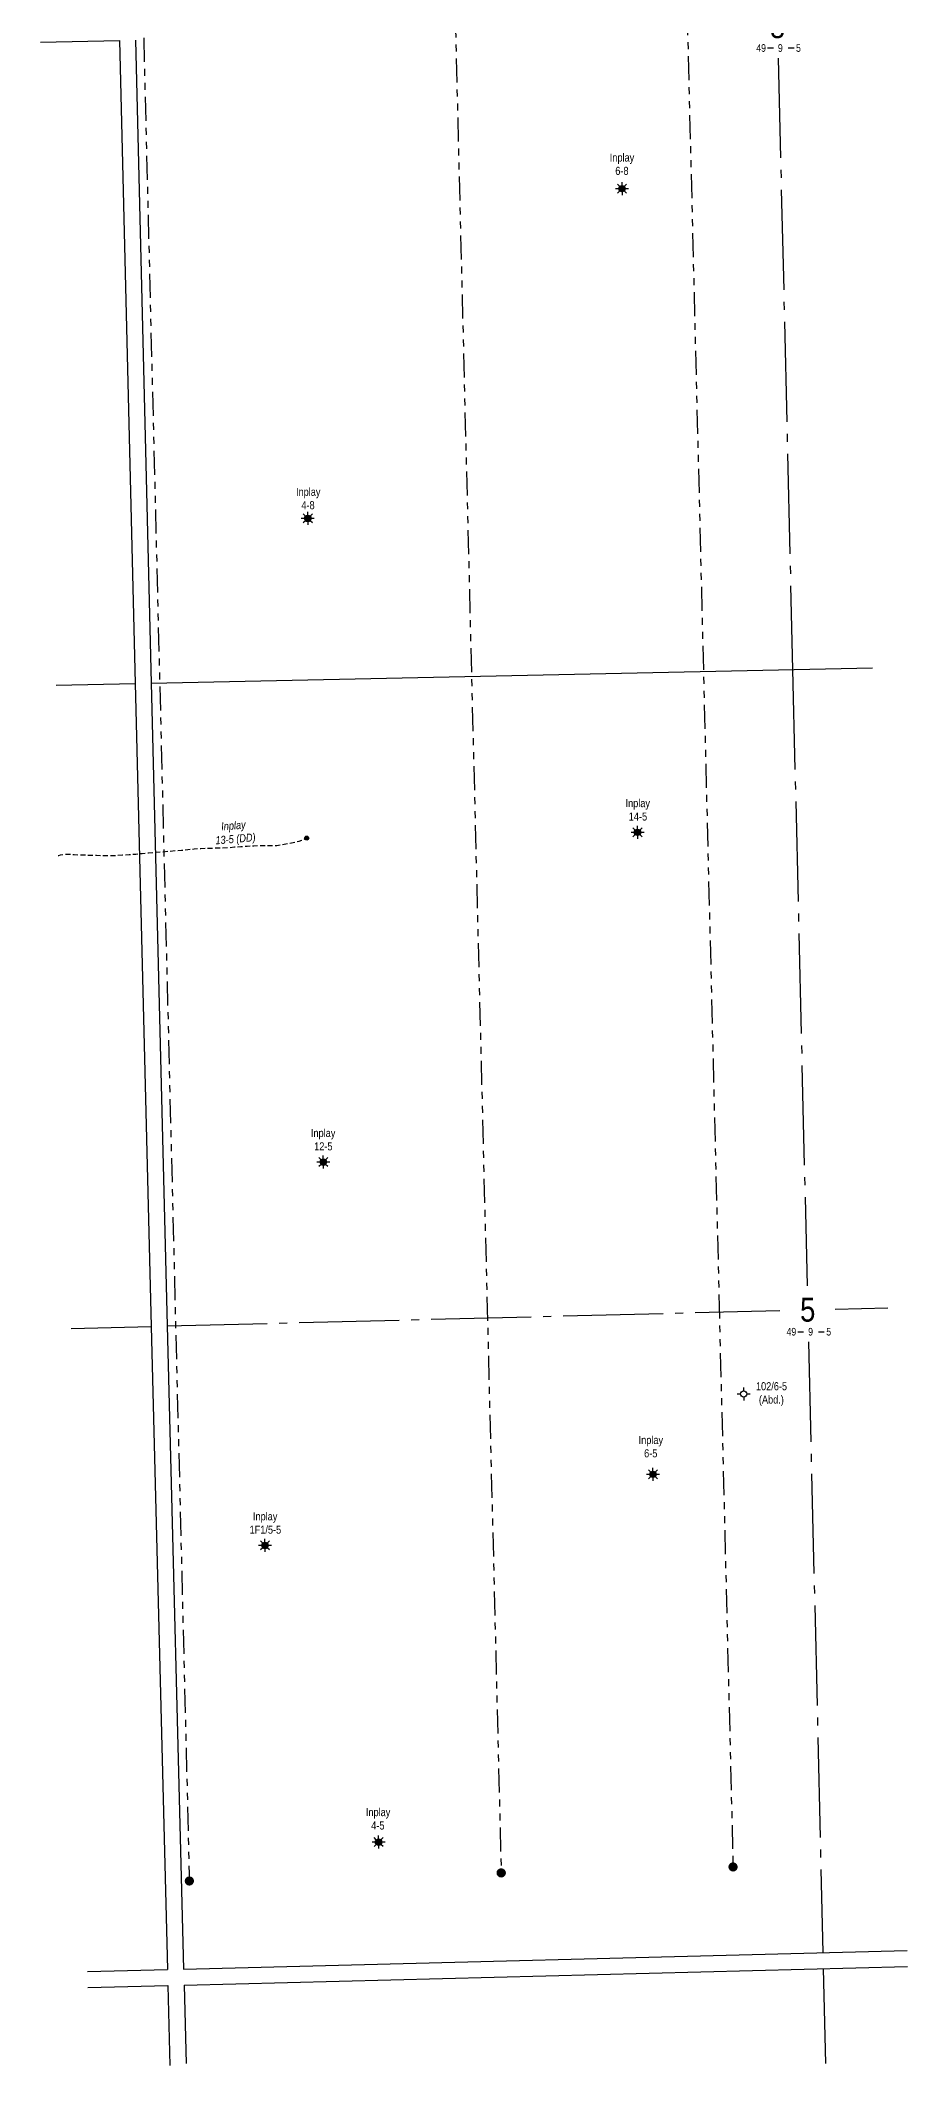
# Model space of a CAD drawing. Extents: x 606063 to 618175, y 5894688 to 5903993.
# Drawn here: x 613833 to 614917, y 5894925 to 5897457 of the extents above; entities that cross this region are included whole.
import ezdxf
from ezdxf.enums import TextEntityAlignment as Align

# ---------------------------------------------------------------- set-up
doc = ezdxf.new("R2010")
doc.units = 0
doc.header["$LTSCALE"] = 5
for name, pattern in [('DASHED1', [0.375, 0.25, -0.125]), ('foc-DOT', [1, 0.2, -0.8]), ('foc-DRILLPATH', [14.75, 6, -1.75, 1.75, -1.75, 1.75, -1.75]), ('foc-QUARTERLINE', [33, 25, -3, 2, -3])]:
    doc.linetypes.add(name, pattern=pattern)
for name, color, linetype in [('10', 1, 'Continuous'), ('9', 3, 'Continuous'), ('ABADATA-DRILL-T', 8, 'Continuous'), ('C-WS-S', 13, 'Continuous'), ('DETAIL-HZ-Existing', 8, 'foc-DOT'), ('DRILL-T', 8, 'Continuous'), ('L-MON', 1, 'Continuous'), ('L-QSEC', 8, 'foc-QUARTERLINE'), ('L-SEC', 7, 'Continuous'), ('L-SECLBL', 7, 'Continuous'), ('P-PDRILLPATH', 12, 'foc-DRILLPATH')]:
    doc.layers.add(name, color=color, linetype=linetype)
doc.styles.add('80L', font='ARIALN.TTF', dxfattribs={"height": 10})
doc.styles.add('SIMPLEX', font='ARIALN.TTF')

# ---------------------------------------------------------------- blocks, each defined once
blk = doc.blocks.new('plbh')
at = {"layer": 'L-MON'}
h = blk.add_hatch(color=255, dxfattribs=at)
h.dxf.hatch_style = 1
edge = h.paths.add_edge_path()
edge.add_arc((0, 0), 1.16, 0, 360)
h = blk.add_hatch(color=256, dxfattribs=at)
h.dxf.hatch_style = 1
h.paths.add_polyline_path([(-0.96, 0, 1), (0.96, 0, 1)])
h.paths.add_polyline_path([(0.91, 0, -1), (-0.91, 0, -1)], flags=16)
h.paths.add_polyline_path([(0.45, 0, -1), (-0.45, 0, -1)], flags=0)
h = blk.add_hatch(color=256, dxfattribs=at)
h.dxf.hatch_style = 1
h.paths.add_polyline_path([(-0.45, 0, 1), (0.45, 0, 1)])
h.paths.add_polyline_path([(0.4, 0, -1), (-0.4, 0, -1)], flags=16)
at = {"layer": 'L-MON', "color": 240}
for radius in [0.96, 0.91, 0.45, 0.4]:
    blk.add_circle((0, 0), radius, dxfattribs=at)
blk = doc.blocks.new('GAS')
h = blk.add_hatch(color=255)
h.dxf.hatch_style = 1
edge = h.paths.add_edge_path()
edge.add_arc((0, 0), 0.9, 0, 360)
for p, q in [((-0.81, 0), (-1.62, 0)), ((-0.57, 0.57), (-1.14, 1.14)), ((0, 0.81), (0, 1.62)), ((0.57, 0.57), (1.14, 1.14)), ((1.62, 0), (0.81, 0)), ((-0.57, -0.57), (-1.14, -1.14)), ((0, -0.81), (0, -1.62)), ((1.14, -1.14), (0.57, -0.57))]:
    blk.add_line(p, q)
blk.add_circle((0, 0), 0.8)
blk = doc.blocks.new('GABD')
for p, q in [((-0.81, 0), (-1.62, 0)), ((0, 0.81), (0, 1.62)), ((1.62, 0), (0.81, 0)), ((0, -0.81), (0, -1.62))]:
    blk.add_line(p, q)
blk.add_circle((0, 0), 0.8)
blk = doc.blocks.new('BH-Existing')
at = {"layer": 'ABADATA-DRILL-T'}
h = blk.add_hatch(color=256, dxfattribs=at)
h.dxf.hatch_style = 1
edge = h.paths.add_edge_path()
edge.add_arc((0, 0), 0.5, 0, 360)
blk.add_circle((0, 0), 0.5, dxfattribs=at)
blk = doc.blocks.new('L-SECLBL')
at = {"layer": '9', "color": 7}
for p, q in [((-5.1, -27.8), (-12.3, -27.8)), ((20.7, -27.8), (13.5, -27.8))]:
    blk.add_line(p, q, dxfattribs=at)
at = {"layer": '10', "color": 2, "style": 'SIMPLEX'}
blk.add_attdef('SEC', text='', height=30, dxfattribs=at).set_placement((0, 0), align=Align.MIDDLE)
at = {"layer": '10', "color": 5, "style": '80L'}
blk.add_attdef('TWP', text='', height=9.5, dxfattribs=at).set_placement((-14.4, -27.4), align=Align.MIDDLE_RIGHT)
blk.add_attdef('RGE', text='', height=9.5, dxfattribs=at).set_placement((3.6, -27.4), align=Align.MIDDLE_CENTER)
blk.add_attdef('MER', text='', height=9.5, dxfattribs=at).set_placement((23.2, -27.4), align=Align.MIDDLE_LEFT)

msp = doc.modelspace()

# ---------------------------------------------------------------- linework, layer by layer
at = {"layer": 'DETAIL-HZ-Existing', "linetype": 'DASHED1', "ltscale": 5, "flags": 128}
msp.add_lwpolyline([(613855.325, 5896438.338), (613855.325, 5896438.338), (613855.335, 5896438.318), (613855.387, 5896438.229), (613855.436, 5896438.28), (613855.614, 5896438.354), (613856.061, 5896438.505), (613858.336, 5896439.16), (613862.568, 5896439.951), (613868.458, 5896440.041), (613875.383, 5896439.506), (613882.444, 5896439.134), (613889.42, 5896438.931), (613896.486, 5896438.779), (613903.282, 5896438.591), (613910.619, 5896438.386), (613918.726, 5896438.229), (613927.355, 5896438.335), (613935.943, 5896438.97), (613944.271, 5896439.579), (613952.53, 5896440.116), (613960.523, 5896440.946), (613968.384, 5896441.824), (613976.413, 5896442.376), (613984.983, 5896442.89), (613993.427, 5896443.702), (614001.581, 5896444.436), (614009.58, 5896445.027), (614017.414, 5896445.774), (614025.288, 5896446.522), (614033.485, 5896447.208), (614042.008, 5896447.591), (614050.827, 5896447.711), (614059.275, 5896447.903), (614067.548, 5896448.29), (614075.535, 5896448.951), (614083.814, 5896449.508), (614091.745, 5896449.968), (614099.774, 5896450.549), (614107.479, 5896450.833), (614114.67, 5896450.905), (614121.663, 5896450.851), (614128.812, 5896450.972), (614134.765, 5896451.784), (614139.96, 5896452.868), (614144.772, 5896453.693), (614149.045, 5896454.445), (614152.966, 5896455.299), (614156.603, 5896456.316), (614159.817, 5896457.433), (614159.946, 5896457.486), (614162.562, 5896458.518), (614164.721, 5896459.44), (614165.958, 5896460)], dxfattribs=at)
at = {"layer": 'L-QSEC', "flags": 128}
for points in [[(613833.283, 5897455.259), (613931.812, 5897457.418)], [(614755.267, 5897435.47), (614773.283, 5896670.727)], [(614773.283, 5896670.727), (614791.436, 5895900.173)], [(613991.705, 5895849.999), (614757.399, 5895869.316)], [(614826.633, 5895871.062), (614892.072, 5895872.713)], [(613871.669, 5895846.97), (613971.599, 5895849.491)], [(614793.084, 5895830.22), (614811.076, 5895066.469)], [(614811.55, 5895046.363), (614814.347, 5894927.627)]]:
    msp.add_lwpolyline(points, dxfattribs=at)
at = {"layer": 'L-SEC'}
for p, q in [((613931.812, 5897457.418), (613951.434, 5896653.347)), ((613951.916, 5897457.908), (613971.538, 5896653.837)), ((613951.427, 5896653.729), (613971.599, 5895849.491)), ((613971.532, 5896654.227), (613991.705, 5895849.999)), ((613971.599, 5895849.491), (613992.005, 5895045.289)), ((613991.705, 5895849.999), (614012.11, 5895045.809)), ((614012.11, 5895045.809), (614916.291, 5895069.19)), ((613892.076, 5895042.705), (613992.005, 5895045.289)), ((614012.62, 5895025.703), (614916.81, 5895049.085)), ((613892.587, 5895022.599), (613992.515, 5895025.183)), ((613992.515, 5895025.183), (613995.05, 5894925.254)), ((614012.62, 5895025.703), (614015.104, 5894927.808))]:
    msp.add_line(p, q, dxfattribs=at)
at = {"layer": 'L-SEC', "flags": 128}
for points in [[(613852.889, 5896651.263), (613951.436, 5896653.347)], [(613971.544, 5896653.772), (614873.222, 5896672.841)]]:
    msp.add_lwpolyline(points, dxfattribs=at)
at = {"layer": 'P-PDRILLPATH', "flags": 128}
for points in [[(614161.423, 5899249.595), (614604.329, 5898987.88), (614698.825, 5895173.561)], [(614148.664, 5899217.02), (613924.781, 5898971.824), (614019.314, 5895155.99)], [(614154.123, 5899230.98), (614314.522, 5898981.033), (614409.033, 5895166.067)]]:
    msp.add_lwpolyline(points, dxfattribs=at)

# ---------------------------------------------------------------- block references
at = {"layer": 'ABADATA-DRILL-T', "xscale": 4.998076550000011, "yscale": 4.998076550000011, "zscale": 4.998076550000011}
msp.add_blockref('BH-Existing', (614165.958, 5896460), dxfattribs=at)
at = {"layer": 'C-WS-S', "xscale": 4.998076550000011, "yscale": 4.998076550000011, "zscale": 4.998076550000011}
for p in [(614560.078, 5897272.114), (614167.333, 5896859.811), (614579.451, 5896467.237), (614186.703, 5896054.935), (614598.704, 5895664.473), (614113.813, 5895575.621), (614255.817, 5895204.616)]:
    msp.add_blockref('GAS', p, dxfattribs=at)
at = {"layer": 'DRILL-T', "xscale": 5.001924190216753, "yscale": 5.001924190216753, "zscale": 5.001924190216753}
msp.add_blockref('GABD', (614712.115, 5895764.914), dxfattribs=at)
at = {"layer": 'L-MON', "xscale": 4.998076550000013, "yscale": 4.998076550000013, "zscale": 4.998076550000013}
for p in [(614019.314, 5895155.99), (614409.033, 5895166.067), (614698.825, 5895173.561)]:
    msp.add_blockref('plbh', p, dxfattribs=at)
at = {"layer": 'L-SECLBL', "xscale": 0.99961531, "yscale": 0.99961531, "zscale": 0.99961531}
for p, values in [((614754.326, 5897475.441), {'SEC': '8', 'TWP': '49', 'RGE': '9', 'MER': '5'}), ((614792.142, 5895870.192), {'SEC': '5', 'TWP': '49', 'RGE': '9', 'MER': '5'})]:
    msp.add_blockref('L-SECLBL', p, dxfattribs=at).add_auto_attribs(values)

# ---------------------------------------------------------------- texts
at = {"layer": 'DRILL-T', "char_height": 10.00385, "attachment_point": 1, "style": '80L'}
for s, insert in [('\\pi7.56997;Inplay\\P\\pi14.44846;6-8', (614537.172, 5897316.082)), ('\\pi7.56997;Inplay\\P\\pi14.30857;4-8', (614145.003, 5896898.032)), ('\\pi7.56997;Inplay\\P\\pi11.65066;14-5', (614556.857, 5896508.745)), ('\\pi7.56997;Inplay\\P\\pi11.65066;12-5', (614163.633, 5896096.285)), ('\\pi3.68375;102/6-5\\P\\pi7.35501;(Abd.)', (614723.757, 5895779.642)), ('\\pi7.56997;Inplay\\P\\pi14.42799;6-5', (614573.224, 5895712.43)), ('\\pi7.56997;Inplay\\P\\pi3.36985;1F1/5-5', (614091.174, 5895616.962)), ('\\pi7.56997;Inplay\\P\\pi14.2881;4-5', (614232.314, 5895247.057))]:
    msp.add_mtext_dynamic_manual_height_columns(s, width=44.5305, gutter_width=50.019, heights=[0], dxfattribs=dict(at, insert=insert))
at = {"layer": 'DRILL-T', "insert": (614049.207, 5896478.698), "char_height": 10.00385, "attachment_point": 1, "rotation": 4.72831, "style": '80L'}
msp.add_mtext_dynamic_manual_height_columns('\\pi9.48407;{\\fArial Narrow|b0|i1|c0|p34;Inplay\\P\\pi0.88254;13-5 (DD)}', width=49.6962, gutter_width=50.019, heights=[0], dxfattribs=at)

doc.saveas('drawing.dxf')
